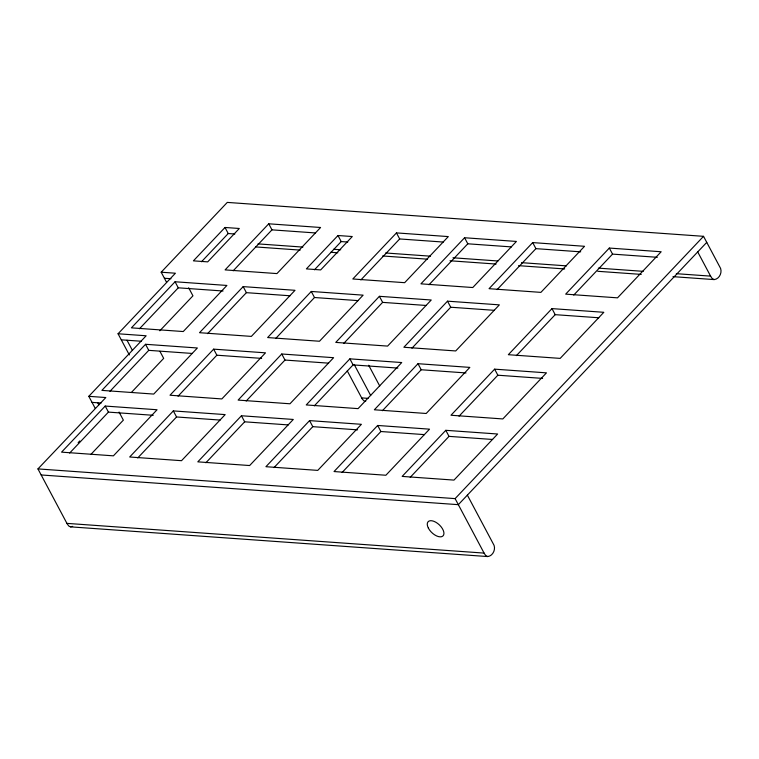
<?xml version="1.0" encoding="UTF-8"?>
<svg xmlns="http://www.w3.org/2000/svg" width="759" height="759" viewBox="0 0 759 759"><rect width="100%" height="100%" fill="white"/><g stroke="black" fill="none" stroke-linecap="round" stroke-linejoin="round"><path stroke-width="1.14" d="M166.553 282.291L161.183 272.206L227.292 202.406L703.536 236.324L719.627 266.589C723.052 271.219 719.817 279.084 714.124 279.587L672.986 276.656M129.334 354.956L118.062 333.77L175.414 273.221L161.183 272.206M225.015 227.472L193.403 260.849L207.7 261.864L239.313 228.487L225.015 227.472L228.231 233.525L234.835 233.99M175.054 281.76L131.402 327.85L183.251 331.541L226.903 285.45L175.054 281.76L178.27 287.813L223.051 291.001M201.486 261.76L228.231 233.525M139.466 328.78L178.27 287.813M95.245 408.427L88.803 396.321L146.155 335.772L118.062 333.77M145.538 344.292L101.886 390.382L153.735 394.073L197.378 347.983L145.538 344.292L148.755 350.345L192.35 353.457M159.817 330.791L192.938 295.82L188.649 287.746M109.951 391.312L148.755 350.345M268.743 223.801L225.091 269.891L276.94 273.582L320.592 227.491L268.743 223.801L271.969 229.854L315.564 232.956M105.216 406.056L61.564 452.146L113.414 455.836L157.066 409.746L105.216 406.056L108.433 412.109L153.214 415.296M233.165 270.821L271.969 229.854M78.158 442.658L79.79 440.941M69.629 453.076L108.433 412.109M131.364 392.488L163.678 358.371L159.921 351.313M243.174 286.617L199.522 332.698L251.362 336.398L295.014 290.308L243.174 286.617L246.39 292.661L289.985 295.773M90.814 454.499L123.356 420.135L119.068 412.071M207.587 333.637L246.39 292.661M213.649 349.149L169.997 395.23L221.846 398.93L265.498 352.84L213.649 349.149L216.865 355.203L261.646 358.39M178.071 396.17L216.865 355.203M337.983 235.518L306.38 268.895L320.678 269.91L352.29 236.533L337.983 235.518L341.208 241.571L347.802 242.036M173.327 410.913L129.685 456.994L181.524 460.694L225.176 414.604L173.327 410.913L176.553 416.966L220.148 420.069M314.454 269.806L341.208 241.571M137.749 457.933L176.553 416.966M311.285 291.465L267.633 337.556L319.482 341.246L363.134 295.156L311.285 291.465L314.501 297.519L358.106 300.621M275.707 338.486L314.501 297.519M281.769 353.998L238.117 400.088L289.966 403.779L333.609 357.688L281.769 353.998L284.986 360.051L328.581 363.153M396.464 232.899L352.812 278.98L404.661 282.68L448.313 236.59L396.464 232.899L399.68 238.952L443.284 242.055M246.182 401.018L284.986 360.051M360.876 279.919L399.68 238.952M241.447 415.761L197.795 461.851L249.645 465.542L293.297 419.452L241.447 415.761L244.664 421.814L288.268 424.917M205.869 462.781L244.664 421.814M379.405 296.314L335.753 342.404L387.593 346.095L431.245 300.004L379.405 296.314L382.621 302.367L426.216 305.469M343.818 343.334L382.621 302.367M349.88 358.846L306.228 404.936L358.077 408.627L401.729 362.546L349.88 358.846L353.096 364.899L397.877 368.087M464.584 237.747L420.932 283.838L472.772 287.528L516.424 241.438L464.584 237.747L467.8 243.8L511.395 246.903M314.302 405.866L353.096 364.899M428.996 284.767L467.8 243.8M309.568 420.609L265.916 466.7L317.755 470.39L361.407 424.309L309.568 420.609L312.784 426.662L357.555 429.85M273.98 467.629L312.784 426.662M447.516 301.171L403.864 347.252L455.713 350.952L499.365 304.862L447.516 301.171L450.732 307.224L494.337 310.327M411.938 348.191L450.732 307.224M418 363.703L374.348 409.784L426.197 413.484L469.84 367.394L418 363.703L421.217 369.756L465.998 372.944M532.695 242.595L489.043 288.686L540.892 292.376L584.544 246.296L532.695 242.595L535.911 248.648L580.692 251.836M382.413 410.723L421.217 369.756M497.117 289.615L535.911 248.648M377.678 425.467L334.026 471.548L385.876 475.248L429.528 429.158L377.678 425.467L380.895 431.52L424.499 434.622M342.1 472.487L380.895 431.52M494.631 369.159L450.979 415.249L502.828 418.94L546.471 372.849L494.631 369.159L497.847 375.212L542.619 378.399M551.973 308.609L508.331 354.7L560.17 358.39L603.822 312.3L551.973 308.609L555.199 314.662L598.794 317.765M609.325 248.06L565.673 294.141L617.522 297.841L661.174 251.751L609.325 248.06L612.541 254.113L657.322 257.301M459.043 416.179L497.847 375.212M516.395 355.629L555.199 314.662M573.747 295.08L612.541 254.113M445.799 430.315L402.147 476.405L453.986 480.096L497.638 434.006L445.799 430.315L449.015 436.368L492.61 439.47M410.211 477.335L449.015 436.368M467.364 495.134L493.113 543.558C496.538 548.188 493.293 556.053 487.61 556.556L70.445 526.841L68.879 526.11L67.257 524.004L37.95 468.91L455.115 498.616L703.536 236.324M706.752 242.377L458.332 504.669L41.166 474.963M37.95 468.91L105.833 397.536L88.803 396.321M72.665 526.385L70.445 526.841M365.705 401.397L364.083 400.961L362.318 399.12L347.271 370.914M257.994 243.886L302.898 247.092M333.618 249.275L340.715 249.777M385.619 252.984L430.524 256.181M452.981 257.775L497.885 260.973M521.518 262.661L566.423 265.859M598.329 268.126L643.243 271.333M676.326 273.686L710.595 276.124L712.103 278.42L714.124 279.587M255.517 246.922L300.184 250.1M330.753 252.282L337.802 252.785M382.631 255.973L427.545 259.18M450.002 260.773L496.101 264.056M518.558 265.659L564.658 268.942M597.75 271.295L641.241 274.397M164.409 278.259L170.974 278.724M121.288 339.823L141.183 341.237M361.616 397.896L368.058 398.352M92.019 402.374L101.108 403.02M66.915 523.378L484.081 553.093L485.589 555.389L487.61 556.556M697.72 251.912L710.595 276.124M455.115 498.616L484.081 553.093M368.684 365.25L379.728 386.008M354.14 364.405L370.696 395.543M127.009 340.231L132.37 350.316M97.74 402.782L98.812 404.803M428.342 528.065A10.284 5.398 43.4 0 0 442.791 536.101A10.284 5.398 43.4 0 0 435.657 522.145A10.284 5.398 43.4 0 0 428.342 528.065"/></g></svg>
